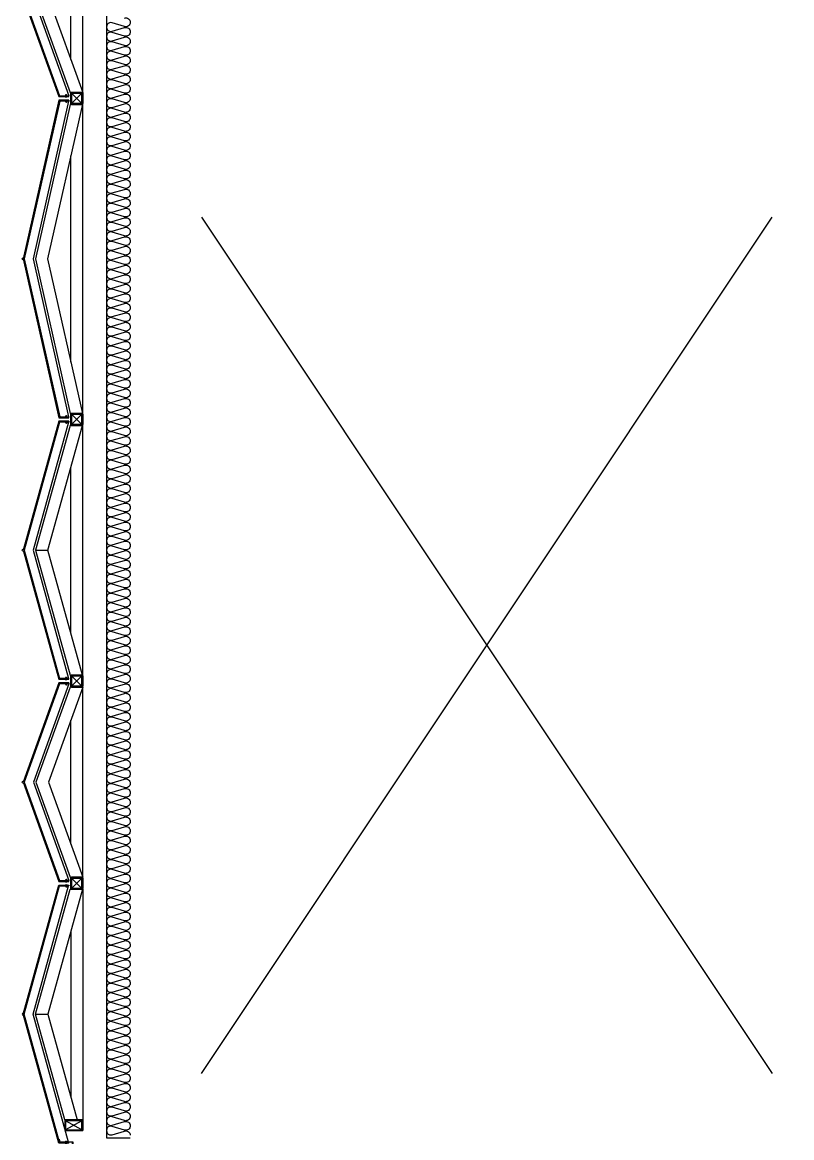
# Model space of a CAD drawing. Header units: millimetres. Extents: x 49154 to 181784, y 28275 to 149577.
# Drawn here: x 91700 to 94936, y 123835 to 128525 of the extents above; entities that cross this region are included whole.
import ezdxf

# ---------------------------------------------------------------- set-up
doc = ezdxf.new("R2010")
doc.units = ezdxf.units.MM
doc.header["$LTSCALE"] = 300
doc.linetypes.add('HID', pattern=[2.8, 1.8, -1])
for name, color, linetype in [('6FIN', 6, 'Continuous'), ('A-ELE', 7, 'Continuous'), ('A-OPEN', 1, 'Continuous'), ('A-하지철물', 55, 'Continuous'), ('alucobond', 4, 'Continuous'), ('ISL', 251, 'Continuous'), ('mold', 4, 'Continuous'), ('SHEET', 6, 'Continuous')]:
    doc.layers.add(name, color=color, linetype=linetype)

# ---------------------------------------------------------------- blocks, each defined once
blk = doc.blocks.new('EX-850-1')
at = {"layer": '6FIN', "elevation": 0}
for points in [[(3.2, 204.1), (46.8, 204.1, 0.414214), (50, 207.3), (50, 250.9, 0.414214), (46.8, 254.1), (3.2, 254.1, 0.414214), (0, 250.9), (0, 207.3, 0.414214)], [(896.8, 204.1), (853.2, 204.1, -0.414214), (850, 207.3), (850, 250.9, -0.414214), (853.2, 254.1), (896.8, 254.1, -0.414214), (900, 250.9), (900, 207.3, -0.414214)]]:
    blk.add_lwpolyline(points, format="xyb", close=True, dxfattribs=at)
at = {"layer": 'A-하지철물'}
for p, q in [((850, 254.1), (50, 254.1)), ((710.9, 204.1), (189.1, 204.1))]:
    blk.add_line(p, q, dxfattribs=at)
at = {"layer": 'A-하지철물', "elevation": 0}
for points in [[(49.9, 254.1), (450, 110.3), (850.1, 254.1)], [(50, 204.1), (50, 200.9), (450, 57.2), (850, 200.9), (850, 204.1)]]:
    blk.add_lwpolyline(points, dxfattribs=at)
at = {"layer": 'A-하지철물'}
blk.add_circle((450, 4.1), 4.07, dxfattribs=at)
at = {"layer": 'alucobond', "color": 251, "linetype": 'HID', "ltscale": 10}
for p, q in [((31.5, 182.4), (31.5, 187.8)), ((32, 189.3), (32.5, 189.3)), ((32.5, 180.9), (32.5, 189.3)), ((867.5, 180.9), (867.5, 189.3)), ((868, 189.3), (867.5, 189.3)), ((868.5, 182.4), (868.5, 187.8)), ((30.2, 185.1), (41.5, 185.1)), ((31.5, 186.6), (39.5, 186.6)), ((31.5, 183.6), (39.5, 183.6)), ((32, 180.9), (32.5, 180.9)), ((38, 182.7), (38, 187.4)), ((39.5, 182.7), (39.5, 187.4)), ((869.8, 185.1), (858.5, 185.1)), ((860.5, 182.7), (860.5, 187.4)), ((868.5, 186.6), (860.5, 186.6)), ((868.5, 183.6), (860.5, 183.6)), ((862, 182.7), (862, 187.4)), ((868, 180.9), (867.5, 180.9))]:
    blk.add_line(p, q, dxfattribs=at)
at = {"layer": 'alucobond'}
for p, q in [((32.5, 195.1), (36.5, 195.1)), ((867.5, 195.1), (863.5, 195.1))]:
    blk.add_line(p, q, dxfattribs=at)
at = {"layer": 'alucobond', "color": 251, "linetype": 'HID', "ltscale": 10}
for points in [[(32, 189.3), (31.5, 187.8)], [(868, 189.3), (868.5, 187.8)], [(32, 180.9), (31.5, 182.4)], [(868, 180.9), (868.5, 182.4)]]:
    blk.add_lwpolyline(points, dxfattribs=at)
at = {"layer": 'alucobond', "elevation": 0}
for points in [[(32.5, 195.1), (32.5, 154.1), (450, 4.1), (867.5, 154.1), (867.5, 195.1)], [(36.5, 195.1), (36.5, 156.9), (450, 8.3), (863.5, 156.9), (863.5, 195.1)]]:
    blk.add_lwpolyline(points, dxfattribs=at)
at = {"layer": 'alucobond', "color": 251, "linetype": 'HID', "ltscale": 10, "elevation": 0}
blk.add_lwpolyline([(36.5, 195.1), (450, 46.6), (863.5, 195.1)], dxfattribs=at)
at = {"layer": 'alucobond', "color": 251, "linetype": 'HID', "ltscale": 10}
for points in [[(39.5, 186.6, -0.666667), (39.5, 183.6, -1.5)], [(860.5, 186.6, 0.666667), (860.5, 183.6, 1.5)]]:
    blk.add_lwpolyline(points, format="xyb", dxfattribs=at)
for centre, start, end in [((38.7, 187.4), 0, 180), ((861.3, 187.4), 0, 180), ((38.7, 182.7), 180, 0), ((861.3, 182.7), 180, 0)]:
    blk.add_arc(centre, 0.75, start, end, dxfattribs=at)
at = {"layer": 'mold', "color": 4}
for points in [[(25, 204.1), (25, 202.6)], [(875, 204.1), (875, 202.6)]]:
    blk.add_lwpolyline(points, dxfattribs=at)
at = {"layer": 'SHEET', "color": 8}
for p, q in [((46.8, 250.9), (3.2, 207.3)), ((3.2, 250.9), (46.8, 207.3)), ((853.2, 250.9), (896.8, 207.3)), ((896.8, 250.9), (853.2, 207.3))]:
    blk.add_line(p, q, dxfattribs=at)
at = {"layer": 'SHEET', "color": 8, "elevation": 0}
for points in [[(3.2, 207.3), (46.8, 207.3), (46.8, 250.9), (3.2, 250.9)], [(896.8, 207.3), (853.2, 207.3), (853.2, 250.9), (896.8, 250.9)]]:
    blk.add_lwpolyline(points, close=True, dxfattribs=at)
blk = doc.blocks.new('EX-1350')
at = {"layer": '6FIN', "elevation": 0}
for points in [[(3.2, 204.1), (46.8, 204.1, 0.414214), (50, 207.3), (50, 250.9, 0.414214), (46.8, 254.1), (3.2, 254.1, 0.414214), (0, 250.9), (0, 207.3, 0.414214)], [(1396.8, 204.1), (1353.2, 204.1, -0.414214), (1350, 207.3), (1350, 250.9, -0.414214), (1353.2, 254.1), (1396.8, 254.1, -0.414214), (1400, 250.9), (1400, 207.3, -0.414214)]]:
    blk.add_lwpolyline(points, format="xyb", close=True, dxfattribs=at)
at = {"layer": 'A-하지철물'}
for p, q in [((1350, 254.1), (50, 254.1)), ((1133.9, 204.1), (266.1, 204.1))]:
    blk.add_line(p, q, dxfattribs=at)
at = {"layer": 'A-하지철물', "elevation": 0}
for points in [[(49.7, 252.7), (700, 106.6), (1350.3, 252.7)], [(50, 254.1), (50, 201.4), (700, 55.3), (1350, 201.4), (1350, 254.1)]]:
    blk.add_lwpolyline(points, dxfattribs=at)
at = {"layer": 'A-하지철물'}
blk.add_circle((700, 4.1), 4.07, dxfattribs=at)
at = {"layer": 'alucobond', "color": 251, "linetype": 'HID', "ltscale": 10}
for p, q in [((31.5, 182.4), (31.5, 187.8)), ((32, 189.3), (32.5, 189.3)), ((32.5, 180.9), (32.5, 189.3)), ((1367.5, 180.9), (1367.5, 189.3)), ((1368, 189.3), (1367.5, 189.3)), ((1368.5, 182.4), (1368.5, 187.8)), ((30.2, 185.1), (41.5, 185.1)), ((31.5, 186.6), (39.5, 186.6)), ((31.5, 183.6), (39.5, 183.6)), ((32, 180.9), (32.5, 180.9)), ((38, 182.7), (38, 187.4)), ((39.5, 182.7), (39.5, 187.4)), ((1369.8, 185.1), (1358.5, 185.1)), ((1360.5, 182.7), (1360.5, 187.4)), ((1368.5, 186.6), (1360.5, 186.6)), ((1368.5, 183.6), (1360.5, 183.6)), ((1362, 182.7), (1362, 187.4)), ((1368, 180.9), (1367.5, 180.9))]:
    blk.add_line(p, q, dxfattribs=at)
at = {"layer": 'alucobond'}
for p, q in [((32.5, 195.1), (36.5, 195.1)), ((1367.5, 195.1), (1363.5, 195.1))]:
    blk.add_line(p, q, dxfattribs=at)
at = {"layer": 'alucobond', "color": 251, "linetype": 'HID', "ltscale": 10, "elevation": 0}
for points in [[(32, 189.3), (31.5, 187.8)], [(36.5, 194.2), (700, 45.1), (1363.5, 194.2)], [(1368, 189.3), (1368.5, 187.8)], [(32, 180.9), (31.5, 182.4)], [(1368, 180.9), (1368.5, 182.4)]]:
    blk.add_lwpolyline(points, dxfattribs=at)
at = {"layer": 'alucobond', "elevation": 0}
for points in [[(32.5, 195.1), (32.5, 154.1), (700, 4.1), (1367.5, 154.1), (1367.5, 195.1)], [(36.5, 195.1), (36.5, 157.3), (700, 8.2), (1363.5, 157.3), (1363.5, 195.1)]]:
    blk.add_lwpolyline(points, dxfattribs=at)
at = {"layer": 'alucobond', "color": 251, "linetype": 'HID', "ltscale": 10, "elevation": 0}
for points in [[(39.5, 186.6, -0.666667), (39.5, 183.6, -1.5)], [(1360.5, 186.6, 0.666667), (1360.5, 183.6, 1.5)]]:
    blk.add_lwpolyline(points, format="xyb", dxfattribs=at)
at = {"layer": 'alucobond', "color": 251, "linetype": 'HID', "ltscale": 10}
for centre, start, end in [((38.7, 187.4), 0, 180), ((1361.3, 187.4), 0, 180), ((38.7, 182.7), 180, 0), ((1361.3, 182.7), 180, 0)]:
    blk.add_arc(centre, 0.75, start, end, dxfattribs=at)
at = {"layer": 'mold', "color": 4, "elevation": 0}
for points in [[(25, 204.1), (25, 202.6)], [(1375, 204.1), (1375, 202.6)]]:
    blk.add_lwpolyline(points, dxfattribs=at)
at = {"layer": 'SHEET', "color": 8}
for p, q in [((46.8, 250.9), (3.2, 207.3)), ((3.2, 250.9), (46.8, 207.3)), ((1353.2, 250.9), (1396.8, 207.3)), ((1396.8, 250.9), (1353.2, 207.3))]:
    blk.add_line(p, q, dxfattribs=at)
at = {"layer": 'SHEET', "color": 8, "elevation": 0}
for points in [[(3.2, 207.3), (46.8, 207.3), (46.8, 250.9), (3.2, 250.9)], [(1396.8, 207.3), (1353.2, 207.3), (1353.2, 250.9), (1396.8, 250.9)]]:
    blk.add_lwpolyline(points, close=True, dxfattribs=at)
blk = doc.blocks.new('EX-1100')
at = {"layer": '6FIN', "elevation": 0}
for points in [[(3.2, 204.1), (46.8, 204.1, 0.414214), (50, 207.3), (50, 250.9, 0.414214), (46.8, 254.1), (3.2, 254.1, 0.414214), (0, 250.9), (0, 207.3, 0.414214)], [(1146.8, 204.1), (1103.2, 204.1, -0.414214), (1100, 207.3), (1100, 250.9, -0.414214), (1103.2, 254.1), (1146.8, 254.1, -0.414214), (1150, 250.9), (1150, 207.3, -0.414214)]]:
    blk.add_lwpolyline(points, format="xyb", close=True, dxfattribs=at)
at = {"layer": 'A-하지철물'}
for p, q in [((1100, 254.1), (50, 254.1)), ((923.1, 204.1), (226.9, 204.1)), ((575, 55.9), (575, 107.8))]:
    blk.add_line(p, q, dxfattribs=at)
at = {"layer": 'A-하지철물', "elevation": 0}
blk.add_lwpolyline([(1100, 201.1), (1100, 253), (575, 107.8), (50, 253), (50, 201.1), (575, 55.9)], close=True, dxfattribs=at)
at = {"layer": 'A-하지철물'}
blk.add_circle((575, 4.1), 4.07, dxfattribs=at)
at = {"layer": 'alucobond', "color": 251, "linetype": 'HID', "ltscale": 10}
for p, q in [((31.5, 182.4), (31.5, 187.8)), ((32, 189.3), (32.5, 189.3)), ((32.5, 180.9), (32.5, 189.3)), ((1117.5, 180.9), (1117.5, 189.3)), ((1118, 189.3), (1117.5, 189.3)), ((1118.5, 182.4), (1118.5, 187.8)), ((30.2, 185.1), (41.5, 185.1)), ((31.5, 186.6), (39.5, 186.6)), ((31.5, 183.6), (39.5, 183.6)), ((32, 180.9), (32.5, 180.9)), ((38, 182.7), (38, 187.4)), ((39.5, 182.7), (39.5, 187.4)), ((1119.8, 185.1), (1108.5, 185.1)), ((1110.5, 182.7), (1110.5, 187.4)), ((1118.5, 186.6), (1110.5, 186.6)), ((1118.5, 183.6), (1110.5, 183.6)), ((1112, 182.7), (1112, 187.4)), ((1118, 180.9), (1117.5, 180.9))]:
    blk.add_line(p, q, dxfattribs=at)
at = {"layer": 'alucobond'}
for p, q in [((32.5, 195.1), (36.5, 195.1)), ((1117.5, 195.1), (1113.5, 195.1))]:
    blk.add_line(p, q, dxfattribs=at)
at = {"layer": 'alucobond', "color": 251, "linetype": 'HID', "ltscale": 10, "elevation": 0}
for points in [[(32, 189.3), (31.5, 187.8)], [(36.5, 194.5), (575, 45.6), (1113.5, 194.5)], [(1118, 189.3), (1118.5, 187.8)], [(32, 180.9), (31.5, 182.4)], [(1118, 180.9), (1118.5, 182.4)]]:
    blk.add_lwpolyline(points, dxfattribs=at)
at = {"layer": 'alucobond', "elevation": 0}
for points in [[(32.5, 195.1), (32.5, 154.1), (575, 4.1), (1117.5, 154.1), (1117.5, 195.1)], [(36.5, 195.1), (36.5, 157.1), (575, 8.2), (1113.5, 157.1), (1113.5, 195.1)], [(1113.5, 195.1), (1113.5, 157.2)]]:
    blk.add_lwpolyline(points, dxfattribs=at)
at = {"layer": 'alucobond', "color": 251, "linetype": 'HID', "ltscale": 10, "elevation": 0}
for points in [[(39.5, 186.6, -0.666667), (39.5, 183.6, -1.5)], [(1110.5, 186.6, 0.666667), (1110.5, 183.6, 1.5)]]:
    blk.add_lwpolyline(points, format="xyb", dxfattribs=at)
at = {"layer": 'alucobond', "color": 251, "linetype": 'HID', "ltscale": 10}
for centre, start, end in [((38.7, 187.4), 0, 180), ((1111.3, 187.4), 0, 180), ((38.7, 182.7), 180, 0), ((1111.3, 182.7), 180, 0)]:
    blk.add_arc(centre, 0.75, start, end, dxfattribs=at)
at = {"layer": 'mold', "color": 4, "elevation": 0}
for points in [[(25, 204.1), (25, 202.6)], [(1125, 204.1), (1125, 202.6)]]:
    blk.add_lwpolyline(points, dxfattribs=at)
at = {"layer": 'SHEET', "color": 8}
for p, q in [((46.8, 250.9), (3.2, 207.3)), ((3.2, 250.9), (46.8, 207.3)), ((1103.2, 250.9), (1146.8, 207.3)), ((1146.8, 250.9), (1103.2, 207.3))]:
    blk.add_line(p, q, dxfattribs=at)
at = {"layer": 'SHEET', "color": 8, "elevation": 0}
for points in [[(3.2, 207.3), (46.8, 207.3), (46.8, 250.9), (3.2, 250.9)], [(1146.8, 207.3), (1103.2, 207.3), (1103.2, 250.9), (1146.8, 250.9)]]:
    blk.add_lwpolyline(points, close=True, dxfattribs=at)
blk = doc.blocks.new('A$Ca5773e7c')
at = {"layer": '6FIN', "elevation": 0}
blk.add_lwpolyline([(0, 75), (45, 75), (45, 0), (0, 0)], close=True, dxfattribs=at)
at = {"layer": 'SHEET', "color": 8}
for p, q in [((41.8, 3.2), (3.2, 71.8)), ((3.2, 3.2), (41.8, 71.8))]:
    blk.add_line(p, q, dxfattribs=at)
at = {"layer": 'SHEET', "color": 8, "elevation": 0}
blk.add_lwpolyline([(3.2, 71.8), (41.8, 71.8), (41.8, 3.2), (3.2, 3.2)], close=True, dxfattribs=at)
blk = doc.blocks.new('EX-1100-1')
at = {"layer": '6FIN', "elevation": 0}
blk.add_lwpolyline([(50, 1121.8), (50, 1078.2, -0.414214), (46.8, 1075), (3.2, 1075, -0.414214), (0, 1078.2), (0, 1121.8, -0.414214), (3.2, 1125), (46.8, 1125, -0.414214)], format="xyb", close=True, dxfattribs=at)
at = {"layer": 'A-하지철물'}
for p, q in [((0, 1075), (0, 59.8)), ((50, 898.1), (50, 201.9)), ((198.1, 550), (146.2, 550))]:
    blk.add_line(p, q, dxfattribs=at)
at = {"layer": 'A-하지철물', "elevation": 0}
blk.add_lwpolyline([(75, 104.7), (198.1, 550), (53, 1075), (1.1, 1075), (146.2, 550), (23.1, 104.8)], dxfattribs=at)
at = {"layer": 'A-하지철물'}
blk.add_circle((250, 550), 4.07, dxfattribs=at)
at = {"layer": 'alucobond'}
for p, q in [((58.9, 1092.5), (58.9, 1088.5)), ((58.9, 7.5), (58.9, 11.5))]:
    blk.add_line(p, q, dxfattribs=at)
at = {"layer": 'alucobond', "color": 251, "linetype": 'HID', "ltscale": 10}
for p, q in [((64.8, 1093), (64.8, 1092.5)), ((73.2, 1092.5), (64.8, 1092.5)), ((71.7, 1093.5), (66.3, 1093.5)), ((71.4, 1087), (66.6, 1087)), ((71.4, 1085.5), (66.6, 1085.5)), ((67.5, 1093.5), (67.5, 1085.5)), ((69, 1094.8), (69, 1083.5)), ((70.5, 1093.5), (70.5, 1085.5)), ((73.2, 1093), (73.2, 1092.5)), ((73.2, 7.5), (64.8, 7.5)), ((64.8, 7), (64.8, 7.5)), ((71.7, 6.5), (66.3, 6.5)), ((71.4, 14.5), (66.6, 14.5)), ((71.4, 13), (66.6, 13)), ((67.5, 6.5), (67.5, 14.5)), ((69, 5.2), (69, 16.5)), ((70.5, 6.5), (70.5, 14.5)), ((73.2, 7), (73.2, 7.5))]:
    blk.add_line(p, q, dxfattribs=at)
at = {"layer": 'alucobond', "elevation": 0}
for points in [[(58.9, 7.5), (100, 7.5), (250, 550), (100, 1092.5), (58.9, 1092.5)], [(58.9, 11.5), (97, 11.5), (245.8, 550), (97, 1088.5), (58.9, 1088.5)], [(58.9, 1088.5), (96.8, 1088.5)]]:
    blk.add_lwpolyline(points, dxfattribs=at)
at = {"layer": 'alucobond', "color": 251, "linetype": 'HID', "ltscale": 10, "elevation": 0}
for points in [[(59.6, 11.5), (208.5, 550), (59.6, 1088.5)], [(64.8, 1093), (66.3, 1093.5)], [(73.2, 1093), (71.7, 1093.5)], [(64.8, 7), (66.3, 6.5)], [(73.2, 7), (71.7, 6.5)]]:
    blk.add_lwpolyline(points, dxfattribs=at)
for points in [[(67.5, 1085.5, 0.666667), (70.5, 1085.5, 1.5)], [(67.5, 14.5, -0.666667), (70.5, 14.5, -1.5)]]:
    blk.add_lwpolyline(points, format="xyb", dxfattribs=at)
at = {"layer": 'alucobond', "color": 251, "linetype": 'HID', "ltscale": 10}
for centre, start, end in [((66.6, 1086.3), 90, 270), ((71.4, 1086.3), 270, 90), ((66.6, 13.7), 90, 270), ((71.4, 13.7), 270, 90)]:
    blk.add_arc(centre, 0.75, start, end, dxfattribs=at)
at = {"layer": 'mold', "color": 4, "elevation": 0}
blk.add_lwpolyline([(50, 1100), (51.5, 1100)], dxfattribs=at)
blk.add_lwpolyline([(41, 0), (42.5, 0), (42.5, 11.5), (97, 11.5), (100.2, 23.1), (98.8, 23.6), (95.9, 13), (41, 13)], close=True, dxfattribs=at)
at = {"layer": 'SHEET', "color": 8}
for p, q in [((3.2, 1078.2), (46.8, 1121.8)), ((3.2, 1121.8), (46.8, 1078.2))]:
    blk.add_line(p, q, dxfattribs=at)
at = {"layer": 'SHEET', "color": 8, "elevation": 0}
blk.add_lwpolyline([(46.8, 1121.8), (46.8, 1078.2), (3.2, 1078.2), (3.2, 1121.8)], close=True, dxfattribs=at)
at = {"layer": 'A-ELE', "rotation": 270}
blk.add_blockref('A$Ca5773e7c', (0, 104.8), dxfattribs=at)

msp = doc.modelspace()

# ---------------------------------------------------------------- linework, layer by layer
at = {"layer": 'A-OPEN'}
for p, q in [((92453.6, 124105), (94853.6, 127705)), ((92453.6, 127705), (94853.6, 124105))]:
    msp.add_line(p, q, dxfattribs=at)
at = {"layer": 'ISL'}
msp.add_line((92053.6, 123835), (92153.6, 123835), dxfattribs=at)
at = {"layer": 'ISL', "elevation": 0}
msp.add_lwpolyline([(108523.6, 149105), (92053.6, 149105), (92053.6, 123835)], dxfattribs=at)
msp.add_lwpolyline([(92129.3, 128542.7, -0.509267), (92153.6, 128525, -0.509267), (92129.3, 128507.3), (92077.8, 128522.7, 1.372593), (92077.8, 128487.3), (92129.3, 128502.7, -0.509267), (92153.6, 128485, -0.509267), (92129.3, 128467.3), (92077.8, 128482.7, 1.372593), (92077.8, 128447.3), (92129.3, 128462.7, -0.509267), (92153.6, 128445, -0.509267), (92129.3, 128427.3), (92077.8, 128442.7, 1.372593), (92077.8, 128407.3), (92129.3, 128422.7, -0.509267), (92153.6, 128405, -0.509267), (92129.3, 128387.3), (92077.8, 128402.7, 1.372593), (92077.8, 128367.3), (92129.3, 128382.7, -0.509267), (92153.6, 128365, -0.509267), (92129.3, 128347.3), (92077.8, 128362.7, 1.372593), (92077.8, 128327.3), (92129.3, 128342.7, -0.509267), (92153.6, 128325, -0.509267), (92129.3, 128307.3), (92077.8, 128322.7, 1.372593), (92077.8, 128287.3), (92129.3, 128302.7, -0.509267), (92153.6, 128285, -0.509267), (92129.3, 128267.3), (92077.8, 128282.7, 1.372593), (92077.8, 128247.3), (92129.3, 128262.7, -0.509267), (92153.6, 128245, -0.509267), (92129.3, 128227.3), (92077.8, 128242.7, 1.372593), (92077.8, 128207.3), (92129.3, 128222.7, -0.509267), (92153.6, 128205, -0.509267), (92129.3, 128187.3), (92077.8, 128202.7, 1.372593), (92077.8, 128167.3), (92129.3, 128182.7, -0.509267), (92153.6, 128165, -0.509267), (92129.3, 128147.3), (92077.8, 128162.7, 1.372593), (92077.8, 128127.3), (92129.3, 128142.7, -0.509267), (92153.6, 128125, -0.509267), (92129.3, 128107.3), (92077.8, 128122.7, 1.372593), (92077.8, 128087.3), (92129.3, 128102.7, -0.509267), (92153.6, 128085, -0.509267), (92129.3, 128067.3), (92077.8, 128082.7, 1.372593), (92077.8, 128047.3), (92129.3, 128062.7, -0.509267), (92153.6, 128045, -0.509267), (92129.3, 128027.3), (92077.8, 128042.7, 1.372593), (92077.8, 128007.3), (92129.3, 128022.7, -0.509267), (92153.6, 128005, -0.509267), (92129.3, 127987.3), (92077.8, 128002.7, 1.372593), (92077.8, 127967.3), (92129.3, 127982.7, -0.509267), (92153.6, 127965, -0.509267), (92129.3, 127947.3), (92077.8, 127962.7, 1.372593), (92077.8, 127927.3), (92129.3, 127942.7, -0.509267), (92153.6, 127925, -0.509267), (92129.3, 127907.3), (92077.8, 127922.7, 1.372593), (92077.8, 127887.3), (92129.3, 127902.7, -0.509267), (92153.6, 127885, -0.509267), (92129.3, 127867.3), (92077.8, 127882.7, 1.372593), (92077.8, 127847.3), (92129.3, 127862.7, -0.509267), (92153.6, 127845, -0.509267), (92129.3, 127827.3), (92077.8, 127842.7, 1.372593), (92077.8, 127807.3), (92129.3, 127822.7, -0.509267), (92153.6, 127805, -0.509267), (92129.3, 127787.3), (92077.8, 127802.7, 1.372593), (92077.8, 127767.3), (92129.3, 127782.7, -0.509267), (92153.6, 127765, -0.509267), (92129.3, 127747.3), (92077.8, 127762.7, 1.372593), (92077.8, 127727.3), (92129.3, 127742.7, -0.509267), (92153.6, 127725, -0.509267), (92129.3, 127707.3), (92077.8, 127722.7, 1.372593), (92077.8, 127687.3), (92129.3, 127702.7, -0.509267), (92153.6, 127685, -0.509267), (92129.3, 127667.3), (92077.8, 127682.7, 1.372593), (92077.8, 127647.3), (92129.3, 127662.7, -0.509267), (92153.6, 127645, -0.509267), (92129.3, 127627.3), (92077.8, 127642.7, 1.372593), (92077.8, 127607.3), (92129.3, 127622.7, -0.509267), (92153.6, 127605, -0.509267), (92129.3, 127587.3), (92077.8, 127602.7, 1.372593), (92077.8, 127567.3), (92129.3, 127582.7, -0.509267), (92153.6, 127565, -0.509267), (92129.3, 127547.3), (92077.8, 127562.7, 1.372593), (92077.8, 127527.3), (92129.3, 127542.7, -0.509267), (92153.6, 127525, -0.509267), (92129.3, 127507.3), (92077.8, 127522.7, 1.372593), (92077.8, 127487.3), (92129.3, 127502.7, -0.509267), (92153.6, 127485, -0.509267), (92129.3, 127467.3), (92077.8, 127482.7, 1.372593), (92077.8, 127447.3), (92129.3, 127462.7, -0.509267), (92153.6, 127445, -0.509267), (92129.3, 127427.3), (92077.8, 127442.7, 1.372593), (92077.8, 127407.3), (92129.3, 127422.7, -0.509267), (92153.6, 127405, -0.509267), (92129.3, 127387.3), (92077.8, 127402.7, 1.372593), (92077.8, 127367.3), (92129.3, 127382.7, -0.509267), (92153.6, 127365, -0.509267), (92129.3, 127347.3), (92077.8, 127362.7, 1.372593), (92077.8, 127327.3), (92129.3, 127342.7, -0.509267), (92153.6, 127325, -0.509267), (92129.3, 127307.3), (92077.8, 127322.7, 1.372593), (92077.8, 127287.3), (92129.3, 127302.7, -0.509267), (92153.6, 127285, -0.509267), (92129.3, 127267.3), (92077.8, 127282.7, 1.372593), (92077.8, 127247.3), (92129.3, 127262.7, -0.509267), (92153.6, 127245, -0.509267), (92129.3, 127227.3), (92077.8, 127242.7, 1.372593), (92077.8, 127207.3), (92129.3, 127222.7, -0.509267), (92153.6, 127205, -0.509267), (92129.3, 127187.3), (92077.8, 127202.7, 1.372593), (92077.8, 127167.3), (92129.3, 127182.7, -0.509267), (92153.6, 127165, -0.509267), (92129.3, 127147.3), (92077.8, 127162.7, 1.372593), (92077.8, 127127.3), (92129.3, 127142.7, -0.509267), (92153.6, 127125, -0.509267), (92129.3, 127107.3), (92077.8, 127122.7, 1.372593), (92077.8, 127087.3), (92129.3, 127102.7, -0.509267), (92153.6, 127085, -0.509267), (92129.3, 127067.3), (92077.8, 127082.7, 1.372593), (92077.8, 127047.3), (92129.3, 127062.7, -0.509267), (92153.6, 127045, -0.509267), (92129.3, 127027.3), (92077.8, 127042.7, 1.372593), (92077.8, 127007.3), (92129.3, 127022.7, -0.509267), (92153.6, 127005, -0.509267), (92129.3, 126987.3), (92077.8, 127002.7, 1.372593), (92077.8, 126967.3), (92129.3, 126982.7, -0.509267), (92153.6, 126965, -0.509267), (92129.3, 126947.3), (92077.8, 126962.7, 1.372593), (92077.8, 126927.3), (92129.3, 126942.7, -0.509267), (92153.6, 126925, -0.509267), (92129.3, 126907.3), (92077.8, 126922.7, 1.372593), (92077.8, 126887.3), (92129.3, 126902.7, -0.509267), (92153.6, 126885, -0.509267), (92129.3, 126867.3), (92077.8, 126882.7, 1.372593), (92077.8, 126847.3), (92129.3, 126862.7, -0.509267), (92153.6, 126845, -0.509267), (92129.3, 126827.3), (92077.8, 126842.7, 1.372593), (92077.8, 126807.3), (92129.3, 126822.7, -0.509267), (92153.6, 126805, -0.509267), (92129.3, 126787.3), (92077.8, 126802.7, 1.372593), (92077.8, 126767.3), (92129.3, 126782.7, -0.509267), (92153.6, 126765, -0.509267), (92129.3, 126747.3), (92077.8, 126762.7, 1.372593), (92077.8, 126727.3), (92129.3, 126742.7, -0.509267), (92153.6, 126725, -0.509267), (92129.3, 126707.3), (92077.8, 126722.7, 1.372593), (92077.8, 126687.3), (92129.3, 126702.7, -0.509267), (92153.6, 126685, -0.509267), (92129.3, 126667.3), (92077.8, 126682.7, 1.372593), (92077.8, 126647.3), (92129.3, 126662.7, -0.509267), (92153.6, 126645, -0.509267), (92129.3, 126627.3), (92077.8, 126642.7, 1.372593), (92077.8, 126607.3), (92129.3, 126622.7, -0.509267), (92153.6, 126605, -0.509267), (92129.3, 126587.3), (92077.8, 126602.7, 1.372593), (92077.8, 126567.3), (92129.3, 126582.7, -0.509267), (92153.6, 126565, -0.509267), (92129.3, 126547.3), (92077.8, 126562.7, 1.372593), (92077.8, 126527.3), (92129.3, 126542.7, -0.509267), (92153.6, 126525, -0.509267), (92129.3, 126507.3), (92077.8, 126522.7, 1.372593), (92077.8, 126487.3), (92129.3, 126502.7, -0.509267), (92153.6, 126485, -0.509267), (92129.3, 126467.3), (92077.8, 126482.7, 1.372593), (92077.8, 126447.3), (92129.3, 126462.7, -0.509267), (92153.6, 126445, -0.509267), (92129.3, 126427.3), (92077.8, 126442.7, 1.372593), (92077.8, 126407.3), (92129.3, 126422.7, -0.509267), (92153.6, 126405, -0.509267), (92129.3, 126387.3), (92077.8, 126402.7, 1.372593), (92077.8, 126367.3), (92129.3, 126382.7, -0.509267), (92153.6, 126365, -0.509267), (92129.3, 126347.3), (92077.8, 126362.7, 1.372593), (92077.8, 126327.3), (92129.3, 126342.7, -0.509267), (92153.6, 126325, -0.509267), (92129.3, 126307.3), (92077.8, 126322.7, 1.372593), (92077.8, 126287.3), (92129.3, 126302.7, -0.509267), (92153.6, 126285, -0.509267), (92129.3, 126267.3), (92077.8, 126282.7, 1.372593), (92077.8, 126247.3), (92129.3, 126262.7, -0.509267), (92153.6, 126245, -0.509267), (92129.3, 126227.3), (92077.8, 126242.7, 1.372593), (92077.8, 126207.3), (92129.3, 126222.7, -0.509267), (92153.6, 126205, -0.509267), (92129.3, 126187.3), (92077.8, 126202.7, 1.372593), (92077.8, 126167.3), (92129.3, 126182.7, -0.509267), (92153.6, 126165, -0.509267), (92129.3, 126147.3), (92077.8, 126162.7, 1.372593), (92077.8, 126127.3), (92129.3, 126142.7, -0.509267), (92153.6, 126125, -0.509267), (92129.3, 126107.3), (92077.8, 126122.7, 1.372593), (92077.8, 126087.3), (92129.3, 126102.7, -0.509267), (92153.6, 126085, -0.509267), (92129.3, 126067.3), (92077.8, 126082.7, 1.372593), (92077.8, 126047.3), (92129.3, 126062.7, -0.509267), (92153.6, 126045, -0.509267), (92129.3, 126027.3), (92077.8, 126042.7, 1.372593), (92077.8, 126007.3), (92129.3, 126022.7, -0.509267), (92153.6, 126005, -0.509267), (92129.3, 125987.3), (92077.8, 126002.7, 1.372593), (92077.8, 125967.3), (92129.3, 125982.7, -0.509267), (92153.6, 125965, -0.509267), (92129.3, 125947.3), (92077.8, 125962.7, 1.372593), (92077.8, 125927.3), (92129.3, 125942.7, -0.509267), (92153.6, 125925, -0.509267), (92129.3, 125907.3), (92077.8, 125922.7, 1.372593), (92077.8, 125887.3), (92129.3, 125902.7, -0.509267), (92153.6, 125885, -0.509267), (92129.3, 125867.3), (92077.8, 125882.7, 1.372593), (92077.8, 125847.3), (92129.3, 125862.7, -0.509267), (92153.6, 125845, -0.509267), (92129.3, 125827.3), (92077.8, 125842.7, 1.372593), (92077.8, 125807.3), (92129.3, 125822.7, -0.509267), (92153.6, 125805, -0.509267), (92129.3, 125787.3), (92077.8, 125802.7, 1.372593), (92077.8, 125767.3), (92129.3, 125782.7, -0.509267), (92153.6, 125765, -0.509267), (92129.3, 125747.3), (92077.8, 125762.7, 1.372593), (92077.8, 125727.3), (92129.3, 125742.7, -0.509267), (92153.6, 125725, -0.509267), (92129.3, 125707.3), (92077.8, 125722.7, 1.372593), (92077.8, 125687.3), (92129.3, 125702.7, -0.509267), (92153.6, 125685, -0.509267), (92129.3, 125667.3), (92077.8, 125682.7, 1.372593), (92077.8, 125647.3), (92129.3, 125662.7, -0.509267), (92153.6, 125645, -0.509267), (92129.3, 125627.3), (92077.8, 125642.7, 1.372593), (92077.8, 125607.3), (92129.3, 125622.7, -0.509267), (92153.6, 125605, -0.509267), (92129.3, 125587.3), (92077.8, 125602.7, 1.372593), (92077.8, 125567.3), (92129.3, 125582.7, -0.509267), (92153.6, 125565, -0.509267), (92129.3, 125547.3), (92077.8, 125562.7, 1.372593), (92077.8, 125527.3), (92129.3, 125542.7, -0.509267), (92153.6, 125525, -0.509267), (92129.3, 125507.3), (92077.8, 125522.7, 1.372593), (92077.8, 125487.3), (92129.3, 125502.7, -0.509267), (92153.6, 125485, -0.509267), (92129.3, 125467.3), (92077.8, 125482.7, 1.372593), (92077.8, 125447.3), (92129.3, 125462.7, -0.509267), (92153.6, 125445, -0.509267), (92129.3, 125427.3), (92077.8, 125442.7, 1.372593), (92077.8, 125407.3), (92129.3, 125422.7, -0.509267), (92153.6, 125405, -0.509267), (92129.3, 125387.3), (92077.8, 125402.7, 1.372593), (92077.8, 125367.3), (92129.3, 125382.7, -0.509267), (92153.6, 125365, -0.509267), (92129.3, 125347.3), (92077.8, 125362.7, 1.372593), (92077.8, 125327.3), (92129.3, 125342.7, -0.509267), (92153.6, 125325, -0.509267), (92129.3, 125307.3), (92077.8, 125322.7, 1.372593), (92077.8, 125287.3), (92129.3, 125302.7, -0.509267), (92153.6, 125285, -0.509267), (92129.3, 125267.3), (92077.8, 125282.7, 1.372593), (92077.8, 125247.3), (92129.3, 125262.7, -0.509267), (92153.6, 125245, -0.509267), (92129.3, 125227.3), (92077.8, 125242.7, 1.372593), (92077.8, 125207.3), (92129.3, 125222.7, -0.509267), (92153.6, 125205, -0.509267), (92129.3, 125187.3), (92077.8, 125202.7, 1.372593), (92077.8, 125167.3), (92129.3, 125182.7, -0.509267), (92153.6, 125165, -0.509267), (92129.3, 125147.3), (92077.8, 125162.7, 1.372593), (92077.8, 125127.3), (92129.3, 125142.7, -0.509267), (92153.6, 125125, -0.509267), (92129.3, 125107.3), (92077.8, 125122.7, 1.372593), (92077.8, 125087.3), (92129.3, 125102.7, -0.509267), (92153.6, 125085, -0.509267), (92129.3, 125067.3), (92077.8, 125082.7, 1.372593), (92077.8, 125047.3), (92129.3, 125062.7, -0.509267), (92153.6, 125045, -0.509267), (92129.3, 125027.3), (92077.8, 125042.7, 1.372593), (92077.8, 125007.3), (92129.3, 125022.7, -0.509267), (92153.6, 125005, -0.509267), (92129.3, 124987.3), (92077.8, 125002.7, 1.372593), (92077.8, 124967.3), (92129.3, 124982.7, -0.509267), (92153.6, 124965, -0.509267), (92129.3, 124947.3), (92077.8, 124962.7, 1.372593), (92077.8, 124927.3), (92129.3, 124942.7, -0.509267), (92153.6, 124925, -0.509267), (92129.3, 124907.3), (92077.8, 124922.7, 1.372593), (92077.8, 124887.3), (92129.3, 124902.7, -0.509267), (92153.6, 124885, -0.509267), (92129.3, 124867.3), (92077.8, 124882.7, 1.372593), (92077.8, 124847.3), (92129.3, 124862.7, -0.509267), (92153.6, 124845, -0.509267), (92129.3, 124827.3), (92077.8, 124842.7, 1.372593), (92077.8, 124807.3), (92129.3, 124822.7, -0.509267), (92153.6, 124805, -0.509267), (92129.3, 124787.3), (92077.8, 124802.7, 1.372593), (92077.8, 124767.3), (92129.3, 124782.7, -0.509267), (92153.6, 124765, -0.509267), (92129.3, 124747.3), (92077.8, 124762.7, 1.372593), (92077.8, 124727.3), (92129.3, 124742.7, -0.509267), (92153.6, 124725, -0.509267), (92129.3, 124707.3), (92077.8, 124722.7, 1.372593), (92077.8, 124687.3), (92129.3, 124702.7, -0.509267), (92153.6, 124685, -0.509267), (92129.3, 124667.3), (92077.8, 124682.7, 1.372593), (92077.8, 124647.3), (92129.3, 124662.7, -0.509267), (92153.6, 124645, -0.509267), (92129.3, 124627.3), (92077.8, 124642.7, 1.372593), (92077.8, 124607.3), (92129.3, 124622.7, -0.509267), (92153.6, 124605, -0.509267), (92129.3, 124587.3), (92077.8, 124602.7, 1.372593), (92077.8, 124567.3), (92129.3, 124582.7, -0.509267), (92153.6, 124565, -0.509267), (92129.3, 124547.3), (92077.8, 124562.7, 1.372593), (92077.8, 124527.3), (92129.3, 124542.7, -0.509267), (92153.6, 124525, -0.509267), (92129.3, 124507.3), (92077.8, 124522.7, 1.372593), (92077.8, 124487.3), (92129.3, 124502.7, -0.509267), (92153.6, 124485, -0.509267), (92129.3, 124467.3), (92077.8, 124482.7, 1.372593), (92077.8, 124447.3), (92129.3, 124462.7, -0.509267), (92153.6, 124445, -0.509267), (92129.3, 124427.3), (92077.8, 124442.7, 1.372593), (92077.8, 124407.3), (92129.3, 124422.7, -0.509267), (92153.6, 124405, -0.509267), (92129.3, 124387.3), (92077.8, 124402.7, 1.372593), (92077.8, 124367.3), (92129.3, 124382.7, -0.509267), (92153.6, 124365, -0.509267), (92129.3, 124347.3), (92077.8, 124362.7, 1.372593), (92077.8, 124327.3), (92129.3, 124342.7, -0.509267), (92153.6, 124325, -0.509267), (92129.3, 124307.3), (92077.8, 124322.7, 1.372593), (92077.8, 124287.3), (92129.3, 124302.7, -0.509267), (92153.6, 124285, -0.509267), (92129.3, 124267.3), (92077.8, 124282.7, 1.372593), (92077.8, 124247.3), (92129.3, 124262.7, -0.509267), (92153.6, 124245, -0.509267), (92129.3, 124227.3), (92077.8, 124242.7, 1.372593), (92077.8, 124207.3), (92129.3, 124222.7, -0.509267), (92153.6, 124205, -0.509267), (92129.3, 124187.3), (92077.8, 124202.7, 1.372593), (92077.8, 124167.3), (92129.3, 124182.7, -0.509267), (92153.6, 124165, -0.509267), (92129.3, 124147.3), (92077.8, 124162.7, 1.372593), (92077.8, 124127.3), (92129.3, 124142.7, -0.509267), (92153.6, 124125, -0.509267), (92129.3, 124107.3), (92077.8, 124122.7, 1.372593), (92077.8, 124087.3), (92129.3, 124102.7, -0.509267), (92153.6, 124085, -0.509267), (92129.3, 124067.3), (92077.8, 124082.7, 1.372593), (92077.8, 124047.3), (92129.3, 124062.7, -0.509267), (92153.6, 124045, -0.509267), (92129.3, 124027.3), (92077.8, 124042.7, 1.372593), (92077.8, 124007.3), (92129.3, 124022.7, -0.509267), (92153.6, 124005, -0.509267), (92129.3, 123987.3), (92077.8, 124002.7, 1.372593), (92077.8, 123967.3), (92129.3, 123982.7, -0.509267), (92153.6, 123965, -0.509267), (92129.3, 123947.3), (92077.8, 123962.7, 1.372593), (92077.8, 123927.3), (92129.3, 123942.7, -0.509267), (92153.6, 123925, -0.509267), (92129.3, 123907.3), (92077.8, 123922.7, 1.372593), (92077.8, 123887.3), (92129.3, 123902.7, -0.509267), (92153.6, 123885, -0.509267), (92129.3, 123867.3), (92077.8, 123882.7, 1.372593), (92077.8, 123847.3), (92129.3, 123862.7, -0.509267), (92153.6, 123845)], format="xyb", dxfattribs=at)

# ---------------------------------------------------------------- block references
at = {"layer": 'A-ELE', "xscale": -1}
msp.add_blockref('EX-1100-1', (91953.6, 123805), dxfattribs=at)
at = {"layer": 'A-하지철물', "rotation": 270}
for name, p in [('EX-850-1', (91699.5, 129080)), ('EX-1350', (91699.5, 128230)), ('EX-1100', (91699.5, 126880)), ('EX-850-1', (91699.5, 125780))]:
    msp.add_blockref(name, p, dxfattribs=at)

doc.saveas('drawing.dxf')
